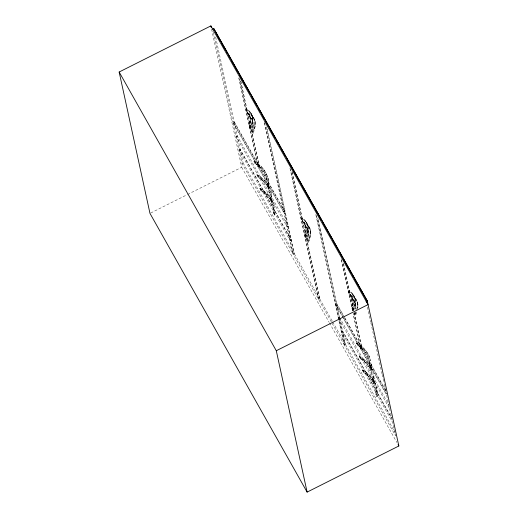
<?xml version="1.0" encoding="UTF-8"?>
<svg xmlns="http://www.w3.org/2000/svg" width="518" height="518" viewBox="0 0 518 518"><rect width="100%" height="100%" fill="white"/><g stroke="black" fill="none" stroke-linecap="round" stroke-linejoin="round"><path stroke-width="0.39" stroke-dasharray="2.59 1.94" d="M250.641 129.105L250.026 128.024C253.276 121.724 253.826 112.432 246.322 108.864L246.51 111.882C250.427 115.203 252.169 120.726 249.877 125.621L250.641 129.105C252.162 124.449 254.558 118.648 251.444 114.051M253.101 133.437L252.493 132.349C255.743 126.055 256.293 116.757 248.782 113.189L248.97 116.207C252.894 119.528 254.636 125.052 252.344 129.947L253.101 133.437C254.908 128.47 257.083 122.183 253.386 117.463M306.047 238.125L305.439 237.043C308.689 230.743 309.233 221.451 301.729 217.884L301.916 220.901C305.84 224.223 307.582 229.746 305.29 234.641L306.047 238.125C307.854 233.165 310.029 226.871 306.326 222.157M308.514 242.456L307.899 241.369C311.15 235.075 311.7 225.777 304.195 222.216L304.383 225.226C308.301 228.548 310.042 234.078 307.75 238.966L308.514 242.456C310.321 237.49 312.49 231.203 308.793 226.483M353.134 310.897L352.59 309.926C355.84 303.632 356.384 294.334 348.879 290.766L349.067 293.784C352.991 297.105 354.733 302.629 352.441 307.524L353.198 311.014C354.72 306.352 357.116 300.55 354.001 295.953M356.449 309.68C358.819 304.299 356.727 297.779 351.346 295.098L351.534 298.115C354.429 300.945 356.934 304.856 355.646 309.181L355.037 308.093C355.885 304.454 354.772 300.233 351.534 298.115M357.478 309.414C358.475 306.034 358.093 302.24 355.944 299.365M250.026 128.024L249.268 124.534C251.003 120.299 250.673 114.588 246.51 111.882M252.493 132.349L251.729 128.859C253.47 124.624 253.134 118.913 248.97 116.207M305.439 237.043L304.675 233.553C306.41 229.319 306.08 223.608 301.916 220.901M307.899 241.369L307.142 237.885C308.877 233.644 308.547 227.933 304.383 225.226M352.59 309.926L351.826 306.436C353.561 302.201 353.231 296.49 349.067 293.784M354.726 309.408L355.037 308.093M356.688 311.991L355.665 315.339L355.05 314.251L355.704 312.127L356.313 313.215M266.459 126.975L284.906 211.584L283.825 212.127L232.938 121.872L234.019 121.329L215.397 35.93M239.089 150.078L240.171 149.534L291.213 240.067L294.133 253.47L293.052 254.014L242.016 163.487L233.132 122.753L234.214 122.216L285.256 212.743L288.215 226.321L287.134 226.858M237.173 135.787L236.091 136.331L287.153 226.955L288.235 226.418L237.173 135.787L234.214 122.216M236.111 136.428L237.192 135.884L240.132 149.365L291.174 239.892L290.093 240.436M240.132 149.365L239.051 149.909L290.132 240.605L291.213 240.067M242.016 163.487L243.091 162.943L240.171 149.534M150.699 213.021L186.81 194.865M187.535 194.503L241.705 167.269L211.564 29.014M240.637 80.963L259.162 165.928L258.087 166.472L238.772 77.907M240.766 80.918L259.389 166.323L258.307 166.867L238.824 77.512M293.052 254.014L284.175 213.286L285.256 212.743M331.319 321.879L293.292 254.435L294.373 253.891L266.679 126.871M291.912 171.633L319.612 298.659L318.531 299.203L289.633 166.654M292.12 171.995L319.813 299.022L318.738 299.566L290.352 169.38M342.994 317.068L335.502 303.781L336.583 303.237L318.13 218.628M339.601 317.515L342.54 330.996L341.459 331.539L392.54 422.235L395.461 435.644L344.418 345.118L335.541 304.383L336.616 303.846L344.133 317.178M338.5 317.961L339.581 317.417L336.616 303.846M341.498 331.708L342.573 331.164L391.64 418.181M332.109 323.277L344.179 344.69L345.26 344.146L317.735 217.91M344.418 345.118L345.5 344.574L342.573 331.164M354.144 312.801L361.823 348.005L360.742 348.549L353.159 313.759M354.189 312.645L361.946 348.225L360.865 348.769L353.108 313.183M253.962 161.15L254.83 162.95C260.891 166.485 265.533 172.488 267.029 179.377C265.417 172.688 260.852 166.893 254.94 163.435L253.962 161.15C263.876 166.045 269.969 177.02 268.797 188.015L267.696 186.066L267.573 183.333L267.696 186.066M254.073 161.635C260.755 165.242 266.362 171.303 268.11 178.839M256.928 174.728L257.796 176.528C263.85 180.063 268.492 186.066 269.988 192.955C268.376 186.266 263.811 180.465 257.899 177.014L256.928 174.728C263.779 178.399 269.418 184.673 271.069 192.411L270.331 189.776L270.441 190.261M257.032 175.214C262.361 178.192 267.126 182.498 269.613 188.17L269.509 187.684M259.887 188.299L260.755 190.1C265.443 192.929 269.541 197.125 271.49 202.285C269.282 197.397 265.469 193.305 260.858 190.585L259.887 188.299C266.718 191.984 272.416 198.252 274.028 205.989L273.29 203.354M259.991 188.785C265.993 192.087 271.205 197.228 273.4 203.833M356.371 342.78L357.239 344.58C362.606 347.759 367.003 352.829 368.803 358.857C366.815 353.062 362.606 348.154 357.342 345.066L356.371 342.78C363.202 346.458 368.9 352.726 370.512 360.47L370.409 359.984L371.166 364.905L371.205 369.645L370.001 367.21L369.755 362.73L370.105 367.696M356.475 343.266C362.483 346.568 367.689 351.709 369.884 358.314L369.781 357.828M359.33 356.358L360.198 358.158C365.572 361.337 369.969 366.407 371.762 372.436C369.774 366.64 365.566 361.732 360.308 358.644L359.33 356.358C365.455 359.738 370.843 365.035 372.843 371.892L372.74 371.406L373.899 376.243L374.164 383.223L373.064 381.274L372.941 378.535L373.064 381.274M359.44 356.844C364.763 359.822 369.535 364.128 372.021 369.8L371.911 369.315M362.289 369.93L363.157 371.73C367.845 374.559 371.95 378.755 373.899 383.916C371.691 379.027 367.877 374.935 363.267 372.215L362.289 369.93C372.202 374.831 378.289 385.793 377.123 396.801L376.023 394.852L375.9 392.113L376.023 394.852M362.399 370.415C368.402 373.718 373.607 378.859 375.803 385.463L375.699 384.984M246.322 108.864C247.63 111.428 250.932 112.361 252.052 115.132M248.782 113.189C250.097 115.754 253.399 116.686 254.519 119.464M301.729 217.884C303.036 220.448 306.345 221.38 307.465 224.152M304.195 222.216C305.503 224.78 308.806 225.712 309.926 228.483M348.879 290.766C350.194 293.33 353.496 294.263 354.616 297.041M351.346 295.098C352.654 297.662 355.957 298.595 357.083 301.366M250.919 113.131L251.528 114.219M254.319 119.354L254.927 120.441M353.477 295.04L354.092 296.121M356.876 301.262L357.491 302.344M250.278 112.283L250.893 113.371M251.852 115.028L252.46 116.11M252.745 116.615L253.354 117.696M352.842 294.192L353.451 295.273M354.409 296.931L355.024 298.018M355.303 298.517L355.918 299.605M249.527 111.506L250.142 112.594M251.994 115.831L252.758 117.152M254.61 120.396L255.219 121.477M352.091 293.408L352.7 294.496M354.552 297.74L355.316 299.054M357.167 302.298L357.783 303.386M254.785 121.497L255.393 122.578M357.342 303.399L357.957 304.487M248.666 110.794L249.275 111.882M251.133 115.126L251.742 116.207M252.318 117.165L252.926 118.253M351.223 292.702L351.839 293.784M353.69 297.028L354.306 298.115M354.875 299.074L355.49 300.155M252.376 118.324L252.985 119.405M254.837 122.649L255.452 123.737M354.934 300.226L355.549 301.314M357.401 304.552L358.009 305.639M252.311 119.528L252.926 120.616M254.778 123.86L255.387 124.942M354.875 301.437L355.484 302.518M357.336 305.762L357.951 306.85M248.802 114.193L249.948 116.194M251.269 118.525L252.415 120.519M351.366 296.102L352.512 298.096M353.833 300.427L354.972 302.421M249.754 116.084L250.362 117.165M252.214 120.409L252.829 121.497M352.311 297.986L352.926 299.074M354.778 302.311L355.387 303.399M248.154 113.351L248.763 114.439M250.621 117.683L251.23 118.764M350.712 295.254L351.327 296.341M353.179 299.585L353.794 300.667M254.597 125.116L255.212 126.204M357.161 307.025L357.77 308.106M249.851 116.906L250.654 118.208M252.136 120.791L253.121 122.533M352.415 298.815L353.218 300.11M354.694 302.693L355.685 304.442M247.39 112.581L247.999 113.669M349.948 294.483L350.563 295.571M250.22 118.221L250.829 119.308M252.68 122.552L253.296 123.634M352.777 300.129L353.393 301.211M355.244 304.454L355.853 305.542M250.272 119.38L250.88 120.467M251.839 122.099L252.447 123.18M252.732 123.711L253.347 124.793M254.306 126.424L254.914 127.512M352.829 301.288L353.444 302.37M354.396 304.001L355.011 305.089M355.296 305.614L355.905 306.701M250.2 120.597L250.809 121.678M252.667 124.922L253.276 126.01M352.758 302.499L353.373 303.587M355.225 306.824L355.84 307.912M251.424 123.446L252.039 124.534M253.891 127.778L254.5 128.859M353.988 305.355L354.597 306.436M252.473 126.191L253.088 127.273M250.006 121.859L250.621 122.947M352.57 303.762L353.179 304.849M309.725 228.373L310.34 229.461M305.691 221.309L306.3 222.39M307.258 224.048L307.873 225.136M308.152 225.634L308.767 226.722M251.049 124.676L251.664 125.757M253.516 129.001L254.124 130.089M353.613 306.578L354.221 307.666M304.94 220.526L305.549 221.613M307.401 224.851L308.165 226.172M310.017 229.416L310.632 230.504M249.695 123.174L250.311 124.262M252.162 127.499L252.778 128.587M307.724 226.185L308.339 227.272M310.191 230.516L310.806 231.598M352.259 305.076L352.868 306.164M304.072 219.813L304.688 220.901M306.539 224.145L307.155 225.226M253.14 130.225L253.755 131.313M250.673 125.9L251.288 126.981M307.783 227.344L308.398 228.425M310.25 231.669L310.858 232.757M353.237 307.802L353.846 308.89M249.268 124.534L249.877 125.621M251.729 128.859L252.344 129.947M351.826 306.436L352.441 307.524M307.724 228.548L308.333 229.636M310.185 232.88L310.8 233.961M304.215 223.213L305.361 225.213M306.682 227.544L307.821 229.539M305.16 225.103L305.775 226.185M307.627 229.429L308.236 230.516M303.561 222.371L304.176 223.459M306.028 226.703L306.643 227.784M307.543 229.811L308.534 231.552M310.01 234.136L310.619 235.224M302.797 221.6L303.412 222.688M305.264 225.926L306.067 227.227M305.626 227.24L306.242 228.328M308.093 231.572L308.702 232.653M305.678 228.399L306.293 229.487M307.245 231.119L307.86 232.2M308.145 232.731L308.754 233.812M309.712 235.444L310.321 236.532M305.607 229.616L306.222 230.698M308.074 233.942L308.689 235.03M306.831 232.472L307.446 233.553M309.298 236.797L309.913 237.885M305.419 230.879L306.028 231.967M307.886 235.211L308.495 236.292M306.462 233.696L307.07 234.777M308.922 238.021L309.537 239.109M305.108 232.194L305.717 233.281M307.569 236.525L308.184 237.607M306.086 234.919L306.695 236.007M308.553 239.245L309.162 240.333M307.142 237.885L307.75 238.966M304.675 233.553L305.29 234.641M234.019 121.329L259.162 165.928M259.389 166.323L284.906 211.584M336.583 303.237L344.47 317.23M344.865 317.929L361.823 348.005M361.946 348.225L385.897 390.708M344.535 317.877L386.078 391.563M343.389 317.767L386.389 394.036L384.071 383.411M233.132 122.753L284.175 213.286M335.541 304.383L386.583 394.917L390.378 412.334M267.592 185.58L268.797 188.015M370.001 367.21L371.205 369.645M339.581 317.417L389.057 405.238M338.914 318.758L389.562 408.585M270.551 199.158L271.756 201.593L270.661 199.644L270.532 196.905L270.661 199.644M372.96 380.788L374.164 383.223M342.54 330.996L391.602 418.013M273.51 212.736L274.721 215.171C272.326 211.901 274.106 207.459 272.215 203.891L273.374 208.735L273.621 213.222M375.919 394.366L377.123 396.801M243.091 162.943L294.133 253.47M294.373 253.891L319.612 298.659M319.813 299.022L332.342 321.238M332.731 321.931L345.26 344.146M345.5 344.574L394.956 432.297M241.705 167.269L329.008 322.112M329.403 322.811L396.866 442.463M373.795 383.437L375.356 388.163L375.252 387.678L376.01 392.599M271.387 201.806L272.319 204.377M368.699 358.372L369.865 363.215M371.659 371.95L373.044 379.021M367.417 307.038L370.687 322.015M370.856 322.805L381.947 373.666M382.109 374.397L383.909 382.647M390.54 413.079L392.34 421.322M373.899 376.243L373.795 375.764L374.061 382.737M376.437 387.619L376.327 387.134L376.864 389.821M371.166 364.905L371.063 364.419L371.102 369.159M374.022 377.998L374.125 378.483M376.754 389.335L377.085 392.055M368.952 355.736L369.056 356.222M374.87 382.893L374.98 383.378M371.082 367.23L371.186 367.709M374.041 380.801L374.151 381.287M377 394.379L377.11 394.865M367.935 353.723L368.039 354.208M370.894 367.301L371.005 367.786M373.854 380.879L373.964 381.365M369.981 364.963L370.085 365.449M367.871 356.28L367.981 356.766M370.836 369.858L370.94 370.344M366.738 351.806L366.841 352.292M369.697 365.384L369.8 365.87M372.656 378.956L372.759 379.441M366.854 354.267L366.964 354.752M369.82 367.845L369.923 368.33M372.779 381.423L372.882 381.908M365.358 349.993L365.468 350.479M368.317 363.565L368.427 364.05M371.283 377.143L371.387 377.628M365.656 352.35L365.76 352.836M368.615 365.922L368.719 366.407M371.574 379.5L371.684 379.985M363.817 348.297L363.927 348.782M366.776 361.875L366.886 362.354M369.742 375.446L369.846 375.932M364.284 350.537L364.387 351.016M367.243 364.109L367.346 364.594M370.202 377.687L370.305 378.172M354.901 311.849L355.665 315.339M362.742 348.841L362.846 349.326M365.702 362.412L365.805 362.898M368.661 375.99L368.764 376.476M354.746 312.859L355.05 314.251M362.121 346.73L362.231 347.215M365.086 360.308L365.19 360.793M368.045 373.886L368.149 374.372M343.499 263.617L354.014 311.849M343.389 263.448L353.975 312.017M361.046 347.274L361.15 347.759M364.005 360.852L364.109 361.337M366.964 374.423L367.068 374.909M360.288 345.305L360.392 345.791M363.248 358.883L363.351 359.369M366.207 372.461L366.31 372.947M341.388 259.414L352.939 312.393M341.433 259.984L352.467 310.593M359.207 345.849L359.311 346.335M362.166 359.427L362.27 359.913M365.125 373.005L365.235 373.491M357.342 343.408L357.452 343.894M360.308 356.986L360.411 357.472M363.267 370.564L363.371 371.043M357.239 344.58L357.342 345.066M360.198 358.158L360.308 358.644M363.157 371.73L363.267 372.215M316.239 215.443L335.502 303.781M315.805 214.562L344.179 344.69M288.235 226.418L291.174 239.892M264.562 122.669L293.292 254.435M264.342 122.766L283.825 212.127M268 178.354L268.538 181.041M271.756 201.593L271.393 194.133L271.652 201.107M267.372 176.198L267.476 176.683M268.428 180.555L268.758 183.275M271.613 196.367L271.717 196.853M274.721 215.171L274.572 209.939L274.611 214.685M266.543 174.106L266.653 174.592M272.468 201.262L272.572 201.748M268.674 185.593L268.784 186.079M271.639 199.171L271.743 199.657M274.598 212.749L274.702 213.235M265.527 172.093L265.637 172.578M268.492 185.671L268.596 186.156M271.451 199.249L271.555 199.734M272.844 206.047L272.947 206.533M273.271 208.249L273.374 208.735M266.291 176.742L266.401 177.227M269.256 190.32L269.36 190.805M273.498 210.483L273.601 210.968M265.469 174.65L265.572 175.136M268.428 188.228L268.531 188.714M264.329 170.176L264.433 170.662M267.288 183.754L267.398 184.24M270.247 197.326L270.357 197.811M264.452 172.636L264.556 173.122M267.411 186.215L267.515 186.7M270.37 199.793L270.474 200.278M262.956 168.363L263.06 168.849M265.915 181.935L266.019 182.42M268.874 195.513L268.978 195.998M263.248 170.72L263.358 171.205M266.213 184.291L266.317 184.777M269.172 197.87L269.276 198.355M261.415 166.666L261.519 167.152M261.875 168.907L261.978 169.386M264.374 180.245L264.478 180.724M264.834 182.478L264.938 182.964M267.333 193.816L267.437 194.302M267.793 196.057L267.903 196.542M260.334 167.21L260.437 167.696M263.293 180.782L263.397 181.268M266.252 194.36L266.362 194.846M259.719 165.1L259.822 165.585M262.678 178.678L262.781 179.163M265.637 192.256L265.74 192.741M258.637 165.643L258.741 166.129M261.596 179.222L261.707 179.707M264.556 192.793L264.666 193.279M257.88 163.675L257.983 164.161M260.839 177.253L260.942 177.739M263.798 190.831L263.908 191.317M256.798 164.219L256.909 164.705M259.758 177.797L259.868 178.283M262.723 191.375L262.827 191.861M254.94 161.778L255.044 162.263M257.899 175.356L258.003 175.842M260.858 188.934L260.962 189.413M254.83 162.95L254.94 163.435M257.796 176.528L257.899 177.014M260.755 190.1L260.858 190.585M213.384 32.181L232.938 121.872M273.925 205.504L274.682 210.425M270.959 191.932L271.497 194.613M269.884 192.469L270.642 197.39M266.925 178.898L267.683 183.819M351.955 296.179L352.143 299.197M349.495 291.854L349.682 294.871M304.804 223.297L304.992 226.314M302.344 218.972L302.531 221.989M249.398 114.277L249.585 117.295M246.931 109.952L247.118 112.963M376.981 391.569L377.02 396.315M268.654 182.789L268.693 187.529"/><path stroke-width="0.78" d="M307.116 492.1L149.974 213.384L119.153 72.015L210.884 25.9L368.026 304.616L276.295 350.731L307.116 492.1L398.847 445.985L367.469 301.761L365.896 298.977M212.73 29.176L213.811 28.632L367.256 300.796L367.359 301.282L366.284 301.819L366.174 301.334L367.256 300.796M366.388 302.305L367.469 301.761M367.359 301.282L213.811 28.632M215.197 31.695L215.987 33.087M216.77 34.479L219.127 38.662M219.91 40.054L220.7 41.453M221.484 42.845L225.809 50.511M226.593 51.904L227.376 53.296M228.166 54.688L230.523 58.871M231.306 60.263L232.09 61.655M232.88 63.054L237.199 70.713M237.982 72.112L238.772 73.504M239.387 74.592L246.063 86.435M246.846 87.827L249.203 92.003M249.987 93.395L250.77 94.788M251.56 96.18L257.446 106.63M258.229 108.022L260.586 112.199M261.376 113.591L262.16 114.983M262.943 116.375L264.517 119.166M265.3 120.558L267.275 124.055M268.059 125.453L268.848 126.852M269.638 128.25L272.002 132.446M272.792 133.845L275.557 138.74M276.34 140.138L278.71 144.341M279.5 145.739L280.283 147.138M281.073 148.536L285.412 156.229M286.201 157.627L286.991 159.026M287.781 160.425L290.54 165.32M290.747 165.682L292.728 169.205M293.525 170.61L296.302 175.544M297.092 176.949L299.877 181.876M300.272 182.582L316.187 210.813M316.582 211.506L321.71 220.603M322.494 222.002L328.412 232.498M329.202 233.896L331.572 238.092M332.355 239.491L338.273 249.987M339.063 251.385L339.853 252.784M340.643 254.183L341.822 256.281M343.123 258.586L347.054 265.553M347.837 266.945L351.761 273.905M352.551 275.304L353.334 276.696M354.513 278.781L358.437 285.748M359.22 287.14L363.15 294.101M363.934 295.493L364.717 296.892M398.057 444.573L398.847 445.985M119.153 72.015L276.295 350.731M210.884 25.9L211.221 27.46"/></g></svg>
